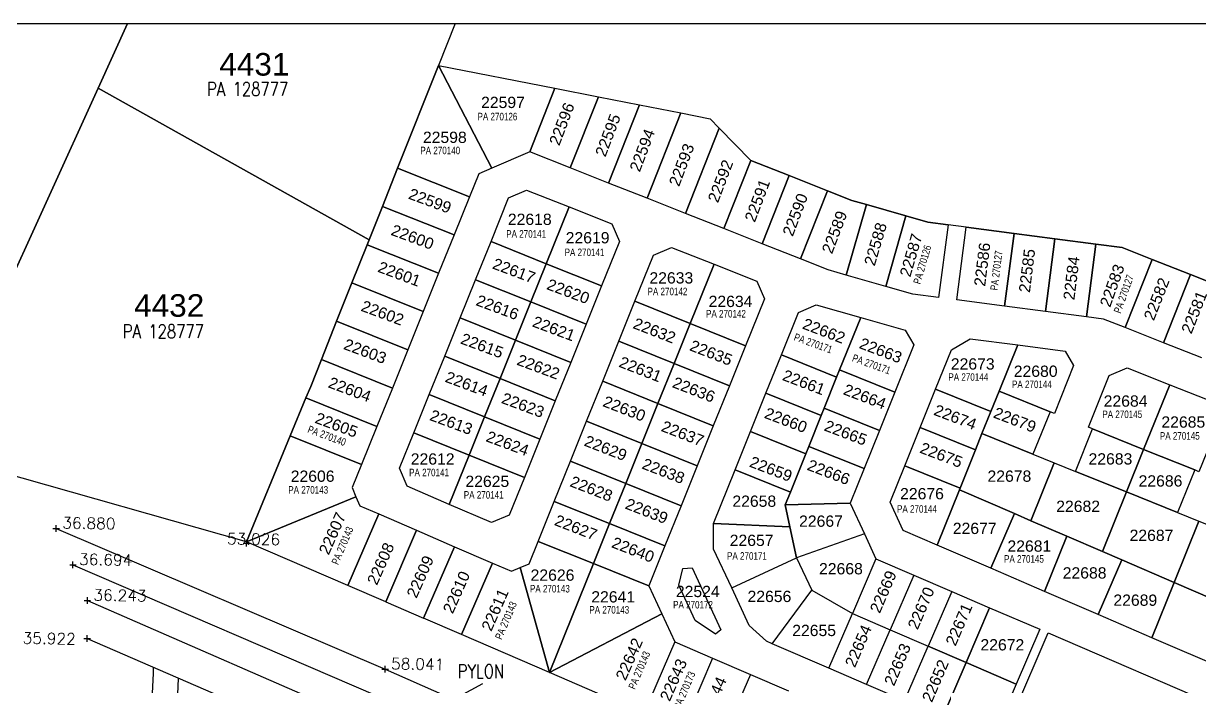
# Model space of a CAD drawing. Header units: metres. Extents: x -750 to 1235, y -4011 to -2636.
# Drawn here: x -331.9 to 59, y -2855.9 to -2635.6 of the extents above; entities that cross this region are included whole.
import ezdxf

# ---------------------------------------------------------------- set-up
doc = ezdxf.new("R2010")
doc.units = ezdxf.units.M
doc.header["$MEASUREMENT"] = 0
doc.layers.get('0').update_dxf_attribs({"linetype": 'CONTINUOUS'})
for name, color, linetype in [('EDIT2', 7, 'CONTINUOUS'), ('HEIGHT', 2, 'CONTINUOUS'), ('LOTS', 8, 'CONTINUOUS'), ('MAJOR', 6, 'CONTINUOUS'), ('MINOR', 91, 'CONTINUOUS'), ('NO_LOT', 7, 'CONTINUOUS'), ('PTS', 1, 'CONTINUOUS')]:
    doc.layers.add(name, color=color, linetype=linetype)
doc.styles.add('MtXpl_MS_Shell_Dlg_2', font='')
doc.styles.get("Standard").update_dxf_attribs({"font": 'simplex.shx', "height": 1.5})
doc.styles.add('T', font='arial.ttf', dxfattribs={"height": 1.5})
doc.styles.get('MtXpl_MS_Shell_Dlg_2').set_extended_font_data('MS Shell Dlg 2')

# ---------------------------------------------------------------- blocks, each defined once
blk = doc.blocks.new('CROSS')
at = {"linetype": 'Continuous'}
for p, q in [((-0.5, 0), (0.5, 0)), ((0, -0.5), (0, 0.5))]:
    blk.add_line(p, q, dxfattribs=at)

msp = doc.modelspace()

# ---------------------------------------------------------------- linework, layer by layer
at = {"layer": 'EDIT2', "color": 7}
msp.add_line((-749.54, -2635.63), (1235.49, -2635.63), dxfattribs=at)
at = {"layer": 'EDIT2'}
for p, q in [((-211.53, -2827.82), (-198.94, -2833.25)), ((-190.92, -2861.24), (-179.24, -2854.98))]:
    msp.add_line(p, q, dxfattribs=at)
at = {"layer": 'EDIT2', "color": 3}
for points in [[(-321.08, -2803.4), (-211.77, -2850.18)], [(-315.5, -2815.51), (-214.18, -2859.1)], [(-310.73, -2827.36), (-215.72, -2868.73)], [(-310.77, -2839.95), (-217.77, -2880.29)], [(-211.77, -2850.18), (-84.18, -2906.47)]]:
    msp.add_lwpolyline(points, dxfattribs=at)
at = {"layer": 'LOTS', "color": 7}
for p, q in [((-307.13, -2657.1), (-297.35, -2635.63)), ((-297.35, -2635.63), (-307.13, -2657.1)), ((-188.46, -2635.63), (-193.99, -2649.53)), ((-193.99, -2649.53), (-207.57, -2683.64)), ((-207.57, -2683.64), (-193.99, -2649.53)), ((-176.29, -2683.69), (-193.99, -2649.53)), ((-193.99, -2649.53), (-155.32, -2657.13)), ((-193.99, -2649.53), (-176.29, -2683.69)), ((-362.33, -2778.16), (-307.13, -2657.1)), ((-307.13, -2657.1), (-362.33, -2778.16)), ((-217.04, -2707.45), (-307.13, -2657.1)), ((-307.13, -2657.1), (-217.04, -2707.45)), ((-163.68, -2678.27), (-155.32, -2657.13)), ((-155.32, -2657.13), (-163.68, -2678.27)), ((-155.32, -2657.13), (-140.84, -2659.97)), ((-150.18, -2683.61), (-140.84, -2659.97)), ((-140.84, -2659.97), (-150.18, -2683.61)), ((-140.84, -2659.97), (-127.15, -2662.66)), ((-137.43, -2688.65), (-127.15, -2662.66)), ((-127.15, -2662.66), (-137.43, -2688.65)), ((-127.15, -2662.66), (-113.47, -2665.35)), ((-124.67, -2693.7), (-113.47, -2665.35)), ((-113.47, -2665.35), (-124.67, -2693.7)), ((-113.47, -2665.35), (-103.72, -2667.27)), ((-100.7, -2670.36), (-103.72, -2667.27)), ((-103.72, -2667.27), (-100.7, -2670.36)), ((-111.92, -2698.74), (-100.7, -2670.36)), ((-100.7, -2670.36), (-111.92, -2698.74)), ((-90.2, -2681.1), (-100.7, -2670.36)), ((-100.7, -2670.36), (-90.2, -2681.1)), ((-163.68, -2678.27), (-176.29, -2683.69)), ((-150.18, -2683.61), (-163.68, -2678.27)), ((-99.16, -2703.78), (-90.2, -2681.1)), ((-90.2, -2681.1), (-99.16, -2703.78)), ((-77.44, -2686.15), (-90.2, -2681.1)), ((-90.2, -2681.1), (-77.44, -2686.15)), ((-207.57, -2683.64), (-212.64, -2696.39)), ((-212.64, -2696.39), (-207.57, -2683.64)), ((-183.7, -2693.16), (-207.57, -2683.64)), ((-207.57, -2683.64), (-183.7, -2693.16)), ((-180.63, -2685.55), (-183.7, -2693.16)), ((-176.29, -2683.69), (-180.63, -2685.55)), ((-137.43, -2688.65), (-150.18, -2683.61)), ((-124.67, -2693.7), (-137.43, -2688.65)), ((-86.41, -2708.83), (-77.44, -2686.15)), ((-77.44, -2686.15), (-86.41, -2708.83)), ((-64.69, -2691.19), (-77.44, -2686.15)), ((-77.44, -2686.15), (-64.69, -2691.19)), ((-183.7, -2693.16), (-188.83, -2705.88)), ((-170.7, -2693.53), (-164.74, -2690.97)), ((-164.74, -2690.97), (-150.57, -2696.57)), ((-73.65, -2713.87), (-64.69, -2691.19)), ((-64.69, -2691.19), (-73.65, -2713.87)), ((-56.61, -2694.38), (-64.69, -2691.19)), ((-64.69, -2691.19), (-56.61, -2694.38)), ((-212.64, -2696.39), (-217.04, -2707.45)), ((-217.04, -2707.45), (-212.64, -2696.39)), ((-188.83, -2705.88), (-212.64, -2696.39)), ((-212.64, -2696.39), (-188.83, -2705.88)), ((-176.54, -2708.02), (-170.7, -2693.53)), ((-150.57, -2696.57), (-158.17, -2715.43)), ((-158.17, -2715.43), (-150.57, -2696.57)), ((-150.57, -2696.57), (-136.39, -2702.17)), ((-111.92, -2698.74), (-124.67, -2693.7)), ((-58.49, -2719.21), (-51.77, -2695.77)), ((-51.77, -2695.77), (-58.49, -2719.21)), ((-51.77, -2695.77), (-56.61, -2694.38)), ((-56.61, -2694.38), (-51.77, -2695.77)), ((-38.59, -2699.55), (-51.77, -2695.77)), ((-51.77, -2695.77), (-38.59, -2699.55)), ((-99.16, -2703.78), (-111.92, -2698.74)), ((-45.31, -2722.99), (-38.59, -2699.55)), ((-38.59, -2699.55), (-45.31, -2722.99)), ((-31.38, -2701.62), (-38.59, -2699.55)), ((-38.59, -2699.55), (-31.38, -2701.62)), ((-136.39, -2702.17), (-133.85, -2708.09)), ((-86.41, -2708.83), (-99.16, -2703.78)), ((-24.58, -2702.51), (-31.38, -2701.62)), ((-31.38, -2701.62), (-24.58, -2702.51)), ((-24.58, -2702.51), (-27.74, -2726.68)), ((-18.53, -2703.29), (-24.58, -2702.51)), ((-21.69, -2727.47), (-18.53, -2703.29)), ((-2.67, -2705.37), (-18.53, -2703.29)), ((-18.53, -2703.29), (-2.67, -2705.37)), ((-217.04, -2707.45), (-217.71, -2709.12)), ((-217.71, -2709.12), (-217.04, -2707.45)), ((-188.83, -2705.88), (-193.96, -2718.61)), ((-181.67, -2720.74), (-176.54, -2708.02)), ((-176.54, -2708.02), (-158.17, -2715.43)), ((-158.17, -2715.43), (-176.54, -2708.02)), ((-133.85, -2708.09), (-139.79, -2722.83)), ((-73.65, -2713.87), (-86.41, -2708.83)), ((-5.83, -2729.55), (-2.67, -2705.37)), ((-2.67, -2705.37), (-5.83, -2729.55)), ((10.93, -2707.15), (-2.67, -2705.37)), ((-2.67, -2705.37), (10.93, -2707.15)), ((7.77, -2731.33), (10.93, -2707.15)), ((10.93, -2707.15), (7.77, -2731.33)), ((24.53, -2708.92), (10.93, -2707.15)), ((10.93, -2707.15), (24.53, -2708.92)), ((21.37, -2733.1), (24.53, -2708.92)), ((24.53, -2708.92), (21.37, -2733.1)), ((33.28, -2710.07), (24.53, -2708.92)), ((24.53, -2708.92), (33.28, -2710.07)), ((-217.71, -2709.12), (-222.78, -2721.84)), ((-222.78, -2721.84), (-217.71, -2709.12)), ((-193.96, -2718.61), (-217.71, -2709.12)), ((-217.71, -2709.12), (-193.96, -2718.61)), ((-128.69, -2727.89), (-122.51, -2712.58)), ((-122.51, -2712.58), (-116.55, -2710.02)), ((-116.55, -2710.02), (-102.38, -2715.62)), ((43.2, -2713.99), (33.28, -2710.07)), ((33.28, -2710.07), (43.2, -2713.99)), ((-158.17, -2715.43), (-163.3, -2728.15)), ((-163.3, -2728.15), (-158.17, -2715.43)), ((-139.79, -2722.83), (-158.17, -2715.43)), ((-158.17, -2715.43), (-139.79, -2722.83)), ((-102.38, -2715.62), (-110.31, -2735.3)), ((-110.31, -2735.3), (-102.38, -2715.62)), ((-102.38, -2715.62), (-88.21, -2721.22)), ((-64.47, -2717.5), (-73.65, -2713.87)), ((34.23, -2736.66), (43.2, -2713.99)), ((43.2, -2713.99), (34.23, -2736.66)), ((55.95, -2719.03), (43.2, -2713.99)), ((43.2, -2713.99), (55.95, -2719.03)), ((-193.96, -2718.61), (-199.08, -2731.33)), ((-186.8, -2733.46), (-181.67, -2720.74)), ((-181.67, -2720.74), (-163.3, -2728.15)), ((-163.3, -2728.15), (-181.67, -2720.74)), ((-58.49, -2719.21), (-64.47, -2717.5)), ((-45.31, -2722.99), (-58.49, -2719.21)), ((46.98, -2741.71), (55.95, -2719.03)), ((55.95, -2719.03), (46.98, -2741.71)), ((68.71, -2724.08), (55.95, -2719.03)), ((55.95, -2719.03), (68.71, -2724.08)), ((-222.78, -2721.84), (-227.86, -2734.57)), ((-227.86, -2734.57), (-222.78, -2721.84)), ((-199.08, -2731.33), (-222.78, -2721.84)), ((-222.78, -2721.84), (-199.08, -2731.33)), ((-139.79, -2722.83), (-144.92, -2735.56)), ((-88.21, -2721.22), (-85.66, -2727.15)), ((-36.35, -2725.56), (-45.31, -2722.99)), ((-163.3, -2728.15), (-168.42, -2740.87)), ((-168.42, -2740.87), (-163.3, -2728.15)), ((-144.92, -2735.56), (-163.3, -2728.15)), ((-163.3, -2728.15), (-144.92, -2735.56)), ((-134.05, -2741.19), (-128.69, -2727.89)), ((-128.69, -2727.89), (-110.31, -2735.3)), ((-110.31, -2735.3), (-128.69, -2727.89)), ((-85.66, -2727.15), (-91.94, -2742.71)), ((-27.74, -2726.68), (-36.35, -2725.56)), ((-5.83, -2729.55), (-21.69, -2727.47)), ((-199.08, -2731.33), (-204.21, -2744.05)), ((-80.02, -2745.76), (-74.33, -2731.63)), ((-74.33, -2731.63), (-68.4, -2729.05)), ((-68.4, -2729.05), (-53.63, -2733.29)), ((7.77, -2731.33), (-5.83, -2729.55)), ((21.37, -2733.1), (7.77, -2731.33)), ((-227.86, -2734.57), (-232.93, -2747.29)), ((-232.93, -2747.29), (-227.86, -2734.57)), ((-204.21, -2744.05), (-227.86, -2734.57)), ((-227.86, -2734.57), (-204.21, -2744.05)), ((-191.93, -2746.18), (-186.8, -2733.46)), ((-186.8, -2733.46), (-168.42, -2740.87)), ((-168.42, -2740.87), (-186.8, -2733.46)), ((-144.92, -2735.56), (-150.05, -2748.28)), ((-110.31, -2735.3), (-115.67, -2748.6)), ((-115.67, -2748.6), (-110.31, -2735.3)), ((-91.94, -2742.71), (-110.31, -2735.3)), ((-110.31, -2735.3), (-91.94, -2742.71)), ((-53.63, -2733.29), (-60.64, -2750.68)), ((-60.64, -2750.68), (-53.63, -2733.29)), ((-53.63, -2733.29), (-38.83, -2737.53)), ((27.12, -2733.85), (21.37, -2733.1)), ((34.23, -2736.66), (27.12, -2733.85)), ((-38.83, -2737.53), (-35.93, -2742.37)), ((-23.45, -2744), (-17.2, -2740.36)), ((-17.2, -2740.36), (-1.45, -2742.42)), ((46.98, -2741.71), (34.23, -2736.66)), ((-204.21, -2744.05), (-209.34, -2756.77)), ((-168.42, -2740.87), (-173.55, -2753.59)), ((-173.55, -2753.59), (-168.42, -2740.87)), ((-150.05, -2748.28), (-168.42, -2740.87)), ((-168.42, -2740.87), (-150.05, -2748.28)), ((-139.41, -2754.5), (-134.05, -2741.19)), ((-134.05, -2741.19), (-115.67, -2748.6)), ((-115.67, -2748.6), (-134.05, -2741.19)), ((-91.94, -2742.71), (-97.3, -2756.01)), ((-35.93, -2742.37), (-42.27, -2758.09)), ((-28.74, -2757.15), (-23.45, -2744)), ((-1.45, -2742.42), (-7.63, -2757.77)), ((-7.63, -2757.77), (-1.45, -2742.42)), ((-1.45, -2742.42), (14.31, -2744.48)), ((59.74, -2746.75), (46.98, -2741.71)), ((-232.93, -2747.29), (-236.47, -2756.19)), ((-236.47, -2756.19), (-232.93, -2747.29)), ((-209.34, -2756.77), (-232.93, -2747.29)), ((-232.93, -2747.29), (-209.34, -2756.77)), ((-197.06, -2758.91), (-191.93, -2746.18)), ((-191.93, -2746.18), (-173.55, -2753.59)), ((-173.55, -2753.59), (-191.93, -2746.18)), ((-85.15, -2758.48), (-80.02, -2745.76)), ((-80.02, -2745.76), (-61.65, -2753.17)), ((-61.65, -2753.17), (-80.02, -2745.76)), ((14.31, -2744.48), (17.14, -2749.31)), ((-150.05, -2748.28), (-155.18, -2761)), ((-115.67, -2748.6), (-121.04, -2761.9)), ((-121.04, -2761.9), (-115.67, -2748.6)), ((-97.3, -2756.01), (-115.67, -2748.6)), ((-115.67, -2748.6), (-97.3, -2756.01)), ((-60.64, -2750.68), (-61.65, -2753.17)), ((-61.65, -2753.17), (-60.64, -2750.68)), ((-42.27, -2758.09), (-60.64, -2750.68)), ((-60.64, -2750.68), (-42.27, -2758.09)), ((17.14, -2749.31), (10.74, -2765.18)), ((28.95, -2752.61), (34.92, -2750.05)), ((34.92, -2750.05), (49.09, -2755.65)), ((-173.55, -2753.59), (-178.68, -2766.31)), ((-178.68, -2766.31), (-173.55, -2753.59)), ((-155.18, -2761), (-173.55, -2753.59)), ((-173.55, -2753.59), (-155.18, -2761)), ((-144.77, -2767.8), (-139.41, -2754.5)), ((-139.41, -2754.5), (-121.04, -2761.9)), ((-121.04, -2761.9), (-139.41, -2754.5)), ((-97.3, -2756.01), (-102.66, -2769.31)), ((-61.65, -2753.17), (-65.77, -2763.4)), ((-65.77, -2763.4), (-61.65, -2753.17)), ((22.05, -2769.74), (28.95, -2752.61)), ((49.09, -2755.65), (40.42, -2777.14)), ((40.42, -2777.14), (49.09, -2755.65)), ((49.09, -2755.65), (61.53, -2760.57)), ((-236.47, -2756.19), (-238.05, -2760)), ((-238.05, -2760), (-236.47, -2756.19)), ((-209.34, -2756.77), (-214.47, -2769.49)), ((-202.18, -2771.63), (-197.06, -2758.91)), ((-197.06, -2758.91), (-178.68, -2766.31)), ((-178.68, -2766.31), (-197.06, -2758.91)), ((-90.28, -2771.21), (-85.15, -2758.48)), ((-85.15, -2758.48), (-66.78, -2765.89)), ((-66.78, -2765.89), (-85.15, -2758.48)), ((-42.27, -2758.09), (-47.4, -2770.81)), ((-33.87, -2769.87), (-28.74, -2757.15)), ((-10.37, -2764.56), (-28.74, -2757.15)), ((-28.74, -2757.15), (-10.37, -2764.56)), ((-7.63, -2757.77), (-10.37, -2764.56)), ((-10.37, -2764.56), (-7.63, -2757.77)), ((-7.63, -2757.77), (9.33, -2764.61)), ((9.33, -2764.61), (-7.63, -2757.77)), ((-238.05, -2760), (-243.29, -2772.66)), ((-243.29, -2772.66), (-238.05, -2760)), ((-214.47, -2769.49), (-238.05, -2760)), ((-238.05, -2760), (-214.47, -2769.49)), ((-155.18, -2761), (-160.31, -2773.72)), ((-121.04, -2761.9), (-126.4, -2775.2)), ((-126.4, -2775.2), (-121.04, -2761.9)), ((-102.66, -2769.31), (-121.04, -2761.9)), ((-121.04, -2761.9), (-102.66, -2769.31)), ((-65.77, -2763.4), (-66.78, -2765.89)), ((-66.78, -2765.89), (-65.77, -2763.4)), ((-47.4, -2770.81), (-65.77, -2763.4)), ((-65.77, -2763.4), (-47.4, -2770.81)), ((-178.68, -2766.31), (-183.81, -2779.04)), ((-183.81, -2779.04), (-178.68, -2766.31)), ((-160.31, -2773.72), (-178.68, -2766.31)), ((-178.68, -2766.31), (-160.31, -2773.72)), ((-66.78, -2765.89), (-70.9, -2776.12)), ((-70.9, -2776.12), (-66.78, -2765.89)), ((-10.37, -2764.56), (-13.33, -2771.91)), ((-13.33, -2771.91), (-10.37, -2764.56)), ((9.33, -2764.61), (3.63, -2778.74)), ((10.74, -2765.18), (9.33, -2764.61)), ((-214.47, -2769.49), (-219.6, -2782.21)), ((-206.91, -2783.34), (-202.18, -2771.63)), ((-202.18, -2771.63), (-183.81, -2779.04)), ((-183.81, -2779.04), (-202.18, -2771.63)), ((-150.13, -2781.1), (-144.77, -2767.8)), ((-144.77, -2767.8), (-126.4, -2775.2)), ((-126.4, -2775.2), (-144.77, -2767.8)), ((-102.66, -2769.31), (-108.02, -2782.61)), ((-95.41, -2783.93), (-90.28, -2771.21)), ((-90.28, -2771.21), (-71.9, -2778.61)), ((-71.9, -2778.61), (-90.28, -2771.21)), ((-47.4, -2770.81), (-52.53, -2783.53)), ((-39, -2782.59), (-33.87, -2769.87)), ((-15.5, -2777.28), (-33.87, -2769.87)), ((-33.87, -2769.87), (-15.5, -2777.28)), ((17.76, -2784.44), (23.46, -2770.31)), ((23.46, -2770.31), (22.05, -2769.74)), ((23.46, -2770.31), (40.42, -2777.14)), ((40.42, -2777.14), (23.46, -2770.31)), ((65.47, -2768.01), (58.8, -2784.55)), ((-243.29, -2772.66), (-257.86, -2807.84)), ((-257.86, -2807.84), (-243.29, -2772.66)), ((-219.6, -2782.21), (-243.29, -2772.66)), ((-243.29, -2772.66), (-219.6, -2782.21)), ((-160.31, -2773.72), (-165.43, -2786.44)), ((-126.4, -2775.2), (-131.76, -2788.5)), ((-131.76, -2788.5), (-126.4, -2775.2)), ((-108.02, -2782.61), (-126.4, -2775.2)), ((-126.4, -2775.2), (-108.02, -2782.61)), ((-13.33, -2771.91), (-15.5, -2777.28)), ((-15.5, -2777.28), (-13.33, -2771.91)), ((-13.33, -2771.91), (3.63, -2778.74)), ((3.63, -2778.74), (-13.33, -2771.91)), ((-257.86, -2807.84), (-362.33, -2778.16)), ((-183.81, -2779.04), (-190.42, -2795.43)), ((-190.42, -2795.43), (-183.81, -2779.04)), ((-165.43, -2786.44), (-183.81, -2779.04)), ((-183.81, -2779.04), (-165.43, -2786.44)), ((-71.9, -2778.61), (-77.03, -2791.33)), ((-77.03, -2791.33), (-71.9, -2778.61)), ((-70.9, -2776.12), (-71.9, -2778.61)), ((-71.9, -2778.61), (-70.9, -2776.12)), ((-52.53, -2783.53), (-70.9, -2776.12)), ((-70.9, -2776.12), (-52.53, -2783.53)), ((-15.5, -2777.28), (-20.62, -2790)), ((-20.62, -2790), (-15.5, -2777.28)), ((3.63, -2778.74), (10.7, -2781.59)), ((40.42, -2777.14), (34.73, -2791.28)), ((34.73, -2791.28), (40.42, -2777.14)), ((57.39, -2783.98), (40.42, -2777.14)), ((40.42, -2777.14), (57.39, -2783.98)), ((-219.6, -2782.21), (-222.66, -2789.83)), ((-204.42, -2789.39), (-206.91, -2783.34)), ((-155.49, -2794.4), (-150.13, -2781.1)), ((-150.13, -2781.1), (-131.76, -2788.5)), ((-131.76, -2788.5), (-150.13, -2781.1)), ((-108.02, -2782.61), (-113.38, -2795.91)), ((-43.87, -2794.68), (-39, -2782.59)), ((-20.62, -2790), (-39, -2782.59)), ((-39, -2782.59), (-20.62, -2790)), ((10.7, -2781.59), (2.95, -2800.82)), ((2.95, -2800.82), (10.7, -2781.59)), ((10.7, -2781.59), (17.76, -2784.44)), ((-165.43, -2786.44), (-170.51, -2799.04)), ((-102.6, -2801.77), (-95.41, -2783.93)), ((-95.41, -2783.93), (-77.03, -2791.33)), ((-77.03, -2791.33), (-95.41, -2783.93)), ((-52.53, -2783.53), (-57.16, -2795.03)), ((17.76, -2784.44), (34.73, -2791.28)), ((34.73, -2791.28), (17.76, -2784.44)), ((57.39, -2783.98), (51.69, -2798.12)), ((58.8, -2784.55), (57.39, -2783.98)), ((-222.66, -2789.83), (-221.42, -2792.85)), ((-190.42, -2795.43), (-204.42, -2789.39)), ((-131.76, -2788.5), (-137.12, -2801.8)), ((-137.12, -2801.8), (-131.76, -2788.5)), ((-113.38, -2795.91), (-131.76, -2788.5)), ((-131.76, -2788.5), (-113.38, -2795.91)), ((-20.85, -2790.55), (-28.26, -2808.93)), ((-28.26, -2808.93), (-20.85, -2790.55)), ((-20.62, -2790), (-20.85, -2790.55)), ((-20.85, -2790.55), (-20.62, -2790)), ((-20.85, -2790.55), (-2.57, -2798.44)), ((-2.57, -2798.44), (-20.85, -2790.55)), ((-221.42, -2792.85), (-257.86, -2807.84)), ((-257.86, -2807.84), (-221.42, -2792.85)), ((-221.42, -2792.85), (-220.18, -2795.88)), ((-160.86, -2807.7), (-155.49, -2794.4)), ((-155.49, -2794.4), (-137.12, -2801.8)), ((-137.12, -2801.8), (-155.49, -2794.4)), ((-77.03, -2791.33), (-78.74, -2795.57)), ((-78.74, -2795.57), (-77.03, -2791.33)), ((-57.16, -2795.03), (-78.74, -2795.57)), ((-78.74, -2795.57), (-57.16, -2795.03)), ((-57.16, -2795.03), (-52.42, -2805.2)), ((-39.48, -2804.09), (-43.87, -2794.68)), ((34.73, -2791.28), (26.75, -2811.08)), ((26.75, -2811.08), (34.73, -2791.28)), ((51.69, -2798.12), (34.73, -2791.28)), ((34.73, -2791.28), (51.69, -2798.12)), ((-213.87, -2798.6), (-224.13, -2822.39)), ((-224.13, -2822.39), (-213.87, -2798.6)), ((-220.18, -2795.88), (-213.87, -2798.6)), ((-213.87, -2798.6), (-201.27, -2804.03)), ((-176.42, -2801.47), (-190.42, -2795.43)), ((-113.38, -2795.91), (-118.74, -2809.21)), ((-78.74, -2795.57), (-77.16, -2802.88)), ((-77.16, -2802.88), (-78.74, -2795.57)), ((-2.57, -2798.44), (-10.41, -2816.63)), ((-10.41, -2816.63), (-2.57, -2798.44)), ((2.95, -2800.82), (-2.57, -2798.44)), ((-2.57, -2798.44), (2.95, -2800.82)), ((51.69, -2798.12), (58.76, -2800.96)), ((-170.51, -2799.04), (-176.42, -2801.47)), ((-137.12, -2801.8), (-142.48, -2815.1)), ((-142.48, -2815.1), (-137.12, -2801.8)), ((-118.74, -2809.21), (-137.12, -2801.8)), ((-137.12, -2801.8), (-118.74, -2809.21)), ((-102.53, -2810.25), (-102.6, -2801.77)), ((-102.6, -2801.77), (-77.16, -2802.88)), ((-77.16, -2802.88), (-102.6, -2801.77)), ((-77.16, -2802.88), (-74.95, -2813.12)), ((-74.95, -2813.12), (-77.16, -2802.88)), ((2.95, -2800.82), (14.85, -2805.95)), ((14.85, -2805.95), (2.95, -2800.82)), ((58.76, -2800.96), (50.54, -2821.34)), ((50.54, -2821.34), (58.76, -2800.96)), ((58.76, -2800.96), (65.82, -2803.81)), ((-201.27, -2804.03), (-211.53, -2827.82)), ((-211.53, -2827.82), (-201.27, -2804.03)), ((-201.27, -2804.03), (-188.68, -2809.46)), ((-52.42, -2805.2), (-74.95, -2813.12)), ((-52.42, -2805.2), (-48.57, -2813.45)), ((-28.26, -2808.93), (-39.48, -2804.09)), ((14.85, -2805.95), (7.44, -2824.32)), ((7.44, -2824.32), (14.85, -2805.95)), ((26.75, -2811.08), (14.85, -2805.95)), ((14.85, -2805.95), (26.75, -2811.08)), ((-224.13, -2822.39), (-257.86, -2807.84)), ((-188.68, -2809.46), (-198.94, -2833.25)), ((-198.94, -2833.25), (-188.68, -2809.46)), ((-188.68, -2809.46), (-176.09, -2814.89)), ((-163.87, -2815.18), (-160.86, -2807.7)), ((-160.86, -2807.7), (-142.48, -2815.1)), ((-142.48, -2815.1), (-160.86, -2807.7)), ((-118.74, -2809.21), (-124.1, -2822.51)), ((-96.5, -2823.17), (-102.53, -2810.25)), ((-10.41, -2816.63), (-28.26, -2808.93)), ((-96.5, -2823.17), (-74.95, -2813.12)), ((-74.95, -2813.12), (-69.9, -2823.96)), ((-48.57, -2813.45), (-56.41, -2831.64)), ((-48.57, -2813.45), (-35.97, -2818.88)), ((33.13, -2813.83), (25.29, -2832.02)), ((25.29, -2832.02), (33.13, -2813.83)), ((33.13, -2813.83), (26.75, -2811.08)), ((26.75, -2811.08), (33.13, -2813.83)), ((50.54, -2821.34), (33.13, -2813.83)), ((33.13, -2813.83), (50.54, -2821.34)), ((-176.09, -2814.89), (-186.34, -2838.68)), ((-186.34, -2838.68), (-176.09, -2814.89)), ((-176.09, -2814.89), (-169.78, -2817.61)), ((-169.78, -2817.61), (-166.82, -2816.39)), ((-166.82, -2816.39), (-163.87, -2815.18)), ((-166.82, -2816.39), (-157.07, -2851.3)), ((-157.07, -2851.3), (-166.82, -2816.39)), ((-142.48, -2815.1), (-157.07, -2851.3)), ((-157.07, -2851.3), (-142.48, -2815.1)), ((-124.1, -2822.51), (-142.48, -2815.1)), ((-142.48, -2815.1), (-124.1, -2822.51)), ((-114.14, -2822.24), (-112.76, -2816.75)), ((-112.76, -2816.75), (-109.72, -2816.46)), ((-109.72, -2816.46), (-100.12, -2837.04)), ((7.44, -2824.32), (-10.41, -2816.63)), ((-211.53, -2827.82), (-224.13, -2822.39)), ((-108.65, -2834.01), (-114.14, -2822.24)), ((-35.97, -2818.88), (-43.82, -2837.07)), ((-35.97, -2818.88), (-23.38, -2824.31)), ((43.13, -2839.72), (50.54, -2821.34)), ((50.54, -2821.34), (43.13, -2839.72)), ((50.54, -2821.34), (63.37, -2826.87)), ((63.37, -2826.87), (50.54, -2821.34)), ((-124.1, -2822.51), (-119.79, -2831.77)), ((-90.67, -2835.67), (-96.5, -2823.17)), ((-83.09, -2841.71), (-69.9, -2823.96)), ((-69.9, -2823.96), (-56.41, -2831.64)), ((-23.38, -2824.31), (-31.23, -2842.5)), ((-23.38, -2824.31), (-10.78, -2829.74)), ((25.29, -2832.02), (7.44, -2824.32)), ((-10.78, -2829.74), (-18.63, -2847.93)), ((-18.63, -2847.93), (-10.78, -2829.74)), ((-10.78, -2829.74), (5.87, -2836.92)), ((-186.34, -2838.68), (-198.94, -2833.25)), ((-119.79, -2831.77), (-157.07, -2851.3)), ((-157.07, -2851.3), (-119.79, -2831.77)), ((-119.79, -2831.77), (-115.47, -2841.03)), ((-101.96, -2838.59), (-108.65, -2834.01)), ((-64.26, -2849.83), (-56.41, -2831.64)), ((-56.41, -2831.64), (-43.82, -2837.07)), ((43.13, -2839.72), (25.29, -2832.02)), ((-100.12, -2837.04), (-101.96, -2838.59)), ((-84.99, -2840.9), (-90.67, -2835.67)), ((-51.67, -2855.26), (-43.82, -2837.07)), ((-43.82, -2837.07), (-31.23, -2842.5)), ((5.87, -2836.92), (-1.98, -2855.12)), ((-157.07, -2851.3), (-186.34, -2838.68)), ((-115.47, -2841.03), (-125.73, -2864.82)), ((-115.47, -2841.03), (-102.87, -2846.46)), ((-83.09, -2841.71), (-84.99, -2840.9)), ((-64.26, -2849.83), (-83.09, -2841.71)), ((-6.42, -2873.12), (8.67, -2838.13)), ((8.67, -2838.13), (69.57, -2864.39)), ((83.09, -2856.94), (43.13, -2839.72)), ((-39.07, -2860.7), (-31.23, -2842.5)), ((-31.23, -2842.5), (-18.63, -2847.93)), ((-18.63, -2847.93), (-31.23, -2842.5)), ((-102.87, -2846.46), (-113.13, -2870.25)), ((-102.87, -2846.46), (-90.28, -2851.89)), ((-26.48, -2866.13), (-18.63, -2847.93)), ((-18.63, -2847.93), (-26.48, -2866.13)), ((-18.63, -2847.93), (-1.98, -2855.12)), ((-1.98, -2855.12), (-18.63, -2847.93)), ((-125.73, -2864.82), (-157.07, -2851.3)), ((-90.28, -2851.89), (-100.54, -2875.68)), ((-90.28, -2851.89), (-77.68, -2857.32)), ((-51.67, -2855.26), (-64.26, -2849.83)), ((-39.07, -2860.7), (-51.67, -2855.26)), ((-1.98, -2855.12), (-9.22, -2871.91))]:
    msp.add_line(p, q, dxfattribs=at)
at = {"layer": 'MAJOR'}
msp.add_lwpolyline([(-306.69, -2877.7), (-305.71, -2878.38), (-301.52, -2880.42), (-301.52, -2880.42), (-299.22, -2879.69), (-296.48, -2877.97), (-293.72, -2875.69), (-291.37, -2873.24), (-289.83, -2871.03), (-289.83, -2871.03), (-289.53, -2867.69), (-289.15, -2860.32), (-288.77, -2851.59), (-288.7, -2849.53)], dxfattribs=at)
at = {"layer": 'MINOR'}
msp.add_lwpolyline([(-309.81, -2885.49), (-305.54, -2888.34), (-294.26, -2895.75), (-288.9, -2898.83), (-288.9, -2898.83), (-287.63, -2898.42), (-286.11, -2897.48), (-284.59, -2896.21), (-283.29, -2894.86), (-282.44, -2893.64), (-282.44, -2893.64), (-281.99, -2888.52), (-281.4, -2877.22), (-280.82, -2863.85), (-280.42, -2853.11)], dxfattribs=at)

# ---------------------------------------------------------------- block references
at = {"layer": 'PTS', "xscale": 2.200000000000273, "yscale": 2.200000000000273, "zscale": 2.200000000000273}
for p in [(-321.08, -2803.4), (-257.86, -2808.28), (-315.5, -2815.51), (-310.73, -2827.36), (-310.77, -2839.95), (-211.77, -2850.18)]:
    msp.add_blockref('CROSS', p, dxfattribs=at)

# ---------------------------------------------------------------- texts
at = {"layer": 'EDIT2', "color": 7, "linetype": 'Continuous', "style": 'T'}
for s, p in [('4431', (-266.86, -2652.93)), ('4432', (-295.18, -2733.07))]:
    msp.add_text(s, height=7.5, dxfattribs=at).set_placement(p)
at = {"layer": 'EDIT2', "color": 7, "width": 0.8}
for s, p in [('PA 128777', (-270.93, -2659.66)), ('PA 128777', (-298.95, -2740.18)), ('PYLON', (-187.59, -2853.11))]:
    msp.add_text(s, height=4.5, dxfattribs=at).set_placement(p)
at = {"layer": 'EDIT2', "color": 4, "linetype": 'Continuous', "style": 'T'}
for s, p in [('22597', (-179.84, -2663.71)), ('22598', (-199.18, -2675.31)), ('22618', (-170.94, -2702.56)), ('22619', (-151.71, -2708.68)), ('22633', (-123.88, -2722.02)), ('22634', (-104.2, -2729.83)), ('22673', (-23.69, -2750.61)), ('22680', (-2.76, -2753.04)), ('22684', (27.13, -2762.95)), ('22685', (46.32, -2769.92)), ('22612', (-203.22, -2782.2)), ('22683', (22.09, -2782.17)), ('22606', (-243.12, -2787.92)), ('22625', (-185.05, -2789.62)), ('22678', (-11.5, -2787.9)), ('22686', (38.73, -2789.49)), ('22676', (-40.55, -2793.73)), ('22658', (-96.3, -2796.22)), ('22682', (11.35, -2797.92)), ('22667', (-74.13, -2802.85)), ('22677', (-23.03, -2805.26)), ('22657', (-97.19, -2809.23)), ('22687', (35.74, -2807.57)), ('22681', (-4.86, -2811.14)), ('22626', (-163.38, -2820.78)), ('22668', (-67.5, -2818.67)), ('22688', (13.51, -2820.05)), ('22524', (-115.09, -2826.22)), ('22641', (-143.21, -2828.01)), ('22656', (-91.27, -2827.86)), ('22689', (30.36, -2829.11)), ('22655', (-76.41, -2839.17)), ('22672', (-13.84, -2843.94))]:
    msp.add_text(s, height=3.75, dxfattribs=at).set_placement(p)
for s, rotation, p in [('22596', 69.1861, (-153.85, -2676.46)), ('22595', 69.1861, (-138.53, -2680.21)), ('22594', 69.1861, (-127.11, -2685.21)), ('22593', 69.1861, (-114.03, -2690.04)), ('22592', 69.1861, (-101.1, -2695.45)), ('22591', 69.1861, (-88.85, -2701.91)), ('22599', 339.5756, (-204.29, -2693.74)), ('22590', 69.1861, (-76.26, -2706.62)), ('22589', 69.1861, (-63.19, -2712.42)), ('22600', 339.5756, (-210.08, -2705.78)), ('22588', 73.5054, (-49.01, -2716.42)), ('22587', 73.7691, (-37.17, -2720.11)), ('22586', 82.9695, (-12.28, -2723.13)), ('22585', 82.9695, (2.6, -2725.21)), ('22601', 339.5756, (-214.49, -2718.04)), ('22617', 339.5756, (-176.36, -2716.95)), ('22584', 82.9695, (17.38, -2727.69)), ('22583', 70.3081, (29.25, -2730.18)), ('22620', 339.5756, (-158.34, -2723.83)), ('22582', 68.4786, (43.79, -2734.6)), ('22602', 339.5756, (-220.05, -2731)), ('22616', 339.5756, (-181.84, -2729.14)), ('22581', 68.4786, (56.28, -2739.01)), ('22621', 339.5756, (-163.11, -2736.2)), ('22632', 338.7344, (-129.65, -2736.76)), ('22662', 339.0772, (-73.32, -2736.9)), ('22615', 339.5756, (-186.97, -2741.87)), ('22663', 339.0772, (-54.43, -2743.39)), ('22603', 339.5756, (-225.84, -2743.72)), ('22635', 338.7344, (-110.8, -2744.13)), ('22622', 339.5756, (-168.24, -2748.92)), ('22631', 338.7344, (-134.32, -2749.6)), ('22614', 339.5756, (-192.1, -2754.59)), ('22661', 339.0772, (-79.98, -2754)), ('22604', 339.5756, (-230.95, -2756.44)), ('22636', 338.7344, (-116.57, -2756.38)), ('22664', 339.0772, (-59.72, -2758.75)), ('22623', 339.5756, (-173.37, -2761.64)), ('22630', 338.7344, (-139.68, -2762.69)), ('22660', 339.0772, (-85.98, -2766.57)), ('22674', 339.0772, (-29.65, -2765.57)), ('22679', 339.0772, (-9.84, -2766.46)), ('22605', 339.5756, (-235.37, -2768.22)), ('22613', 339.5756, (-197.23, -2767.31)), ('22665', 339.0772, (-66.08, -2770.76)), ('22624', 339.5756, (-178.5, -2774.36)), ('22637', 338.7344, (-120.26, -2770.94)), ('22629', 338.7344, (-145.88, -2775.79)), ('22675', 339.0772, (-34.3, -2778.14)), ('22638', 338.7344, (-126.67, -2783.4)), ('22659', 339.0772, (-90.94, -2782.78)), ('22666', 339.0772, (-71.74, -2783.84)), ('22628', 338.7344, (-150.62, -2789.29)), ('22639', 338.7344, (-132.24, -2796.7)), ('22607', 66.0903, (-230.51, -2812.47)), ('22627', 338.7344, (-155.77, -2802.18)), ('22640', 338.7344, (-136.77, -2809.58)), ('22608', 66.0903, (-214.47, -2822.52)), ('22609', 66.0903, (-201.32, -2826.85)), ('22610', 66.0903, (-189.28, -2832.01)), ('22669', 66.8175, (-47.32, -2831.87)), ('22611', 66.0903, (-176.46, -2837.84)), ('22670', 66.8175, (-34.73, -2837.3)), ('22671', 66.8175, (-22.13, -2842.73)), ('22654', 66.8175, (-55.58, -2849.9)), ('22642', 66.0903, (-131.84, -2854.21)), ('22653', 66.8175, (-42.57, -2856.02)), ('22643', 66.0903, (-117.14, -2861.13)), ('22652', 66.8175, (-29.98, -2861.45)), ('22644', 66.0903, (-103.96, -2867.1))]:
    msp.add_text(s, height=3.75, rotation=rotation, dxfattribs=at).set_placement(p)
at = {"layer": 'HEIGHT'}
for s, p in [('36.880', (-319.08, -2803.4)), ('53.026', (-264.34, -2808.66)), ('36.694', (-313.5, -2815.51)), ('36.243', (-308.73, -2827.36)), ('35.922', (-332.28, -2841.68)), ('58.041', (-209.77, -2850.18))]:
    msp.add_text(s, height=3.75, rotation=359, dxfattribs=at).set_placement(p)
at = {"layer": 'NO_LOT', "color": 7, "linetype": 'Continuous', "style": 'MtXpl_MS_Shell_Dlg_2', "width": 0.8}
for s, p in [('PA 270126', (-181.02, -2667.79)), ('PA 270140', (-200.03, -2679.06)), ('PA 270141', (-171.47, -2706.78)), ('PA 270141', (-152.07, -2712.9)), ('PA 270142', (-124.5, -2725.91)), ('PA 270142', (-105.04, -2733.31)), ('PA 270144', (-24.49, -2754.34)), ('PA 270144', (-3.34, -2756.77)), ('PA 270145', (26.69, -2766.72)), ('PA 270145', (45.82, -2773.91)), ('PA 270141', (-203.75, -2786.07)), ('PA 270143', (-243.92, -2791.83)), ('PA 270141', (-185.58, -2793.5)), ('PA 270144', (-41.56, -2798.18)), ('PA 270171', (-98.07, -2813.79)), ('PA 270145', (-5.98, -2814.78)), ('PA 270143', (-163.59, -2824.68)), ('PA 270143', (-143.84, -2831.69)), ('PA 270172', (-115.99, -2830))]:
    msp.add_text(s, height=2.5, dxfattribs=at).set_placement(p)
for s, rotation, p in [('PA 270126', 73.7691, (-33.83, -2722.43)), ('PA 270127', 82.9695, (-8.12, -2724.42)), ('PA 270127', 70.3081, (32.74, -2732.15)), ('PA 270171', 340.2637, (-76.08, -2740.83)), ('PA 270171', 340.2637, (-56.71, -2747.77)), ('PA 270140', 339.5756, (-237.74, -2771.47)), ('PA 270143', 67.0429, (-227.36, -2815.69)), ('PA 270143', 67.0429, (-173.01, -2840.56)), ('PA 270143', 67.0429, (-128.69, -2857.1)), ('PA 270173', 67.0429, (-113.68, -2863.78))]:
    msp.add_text(s, height=2.5, rotation=rotation, dxfattribs=at).set_placement(p)

doc.saveas('drawing.dxf')
